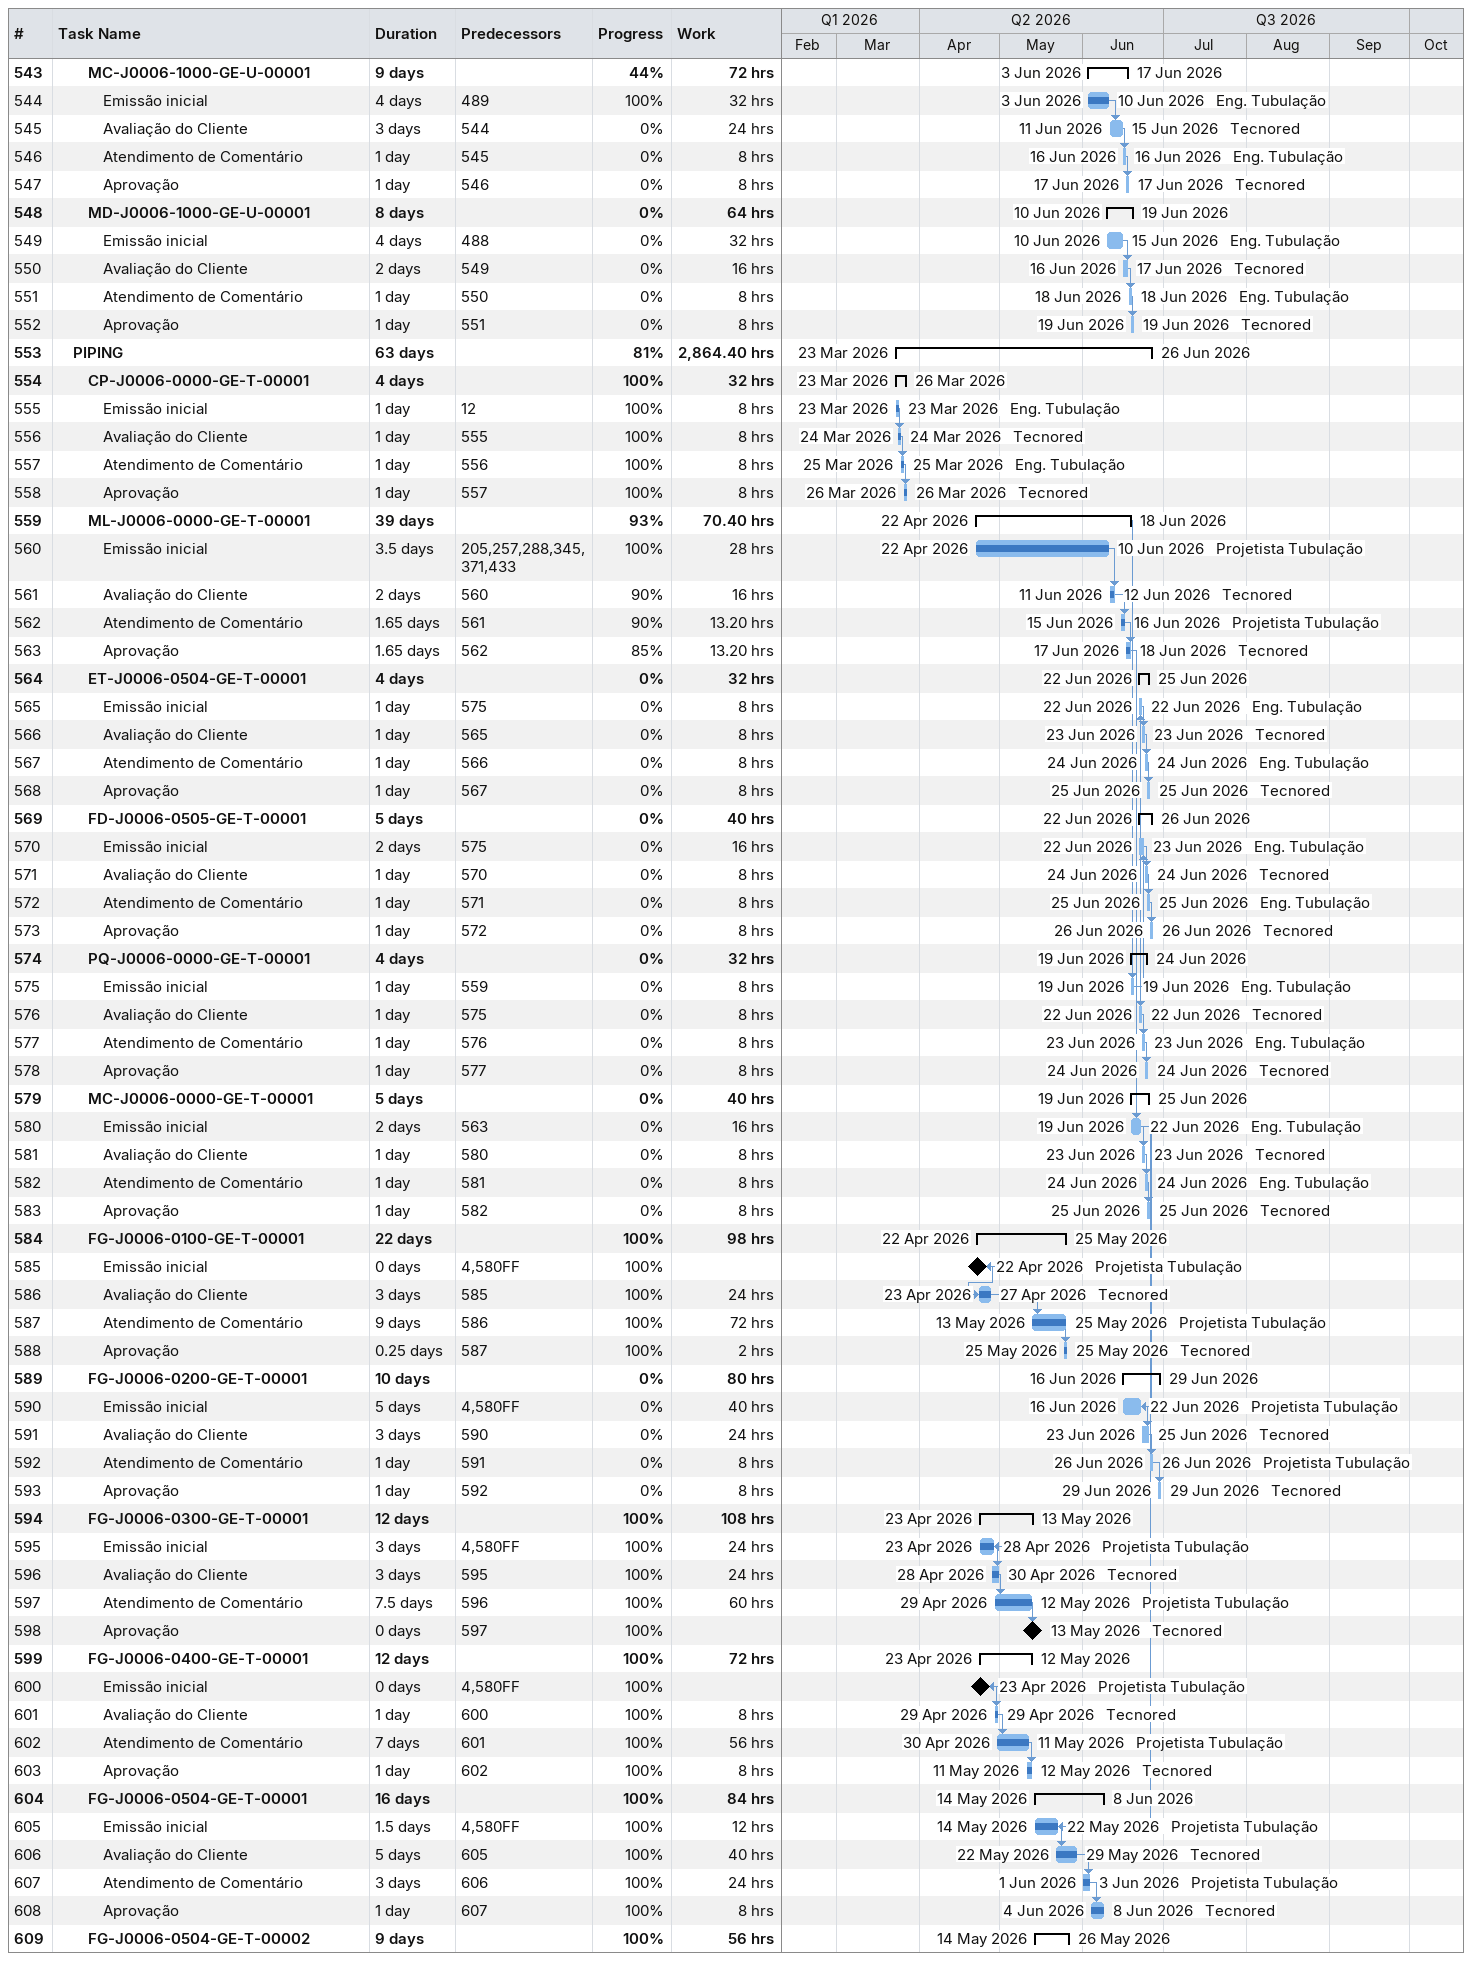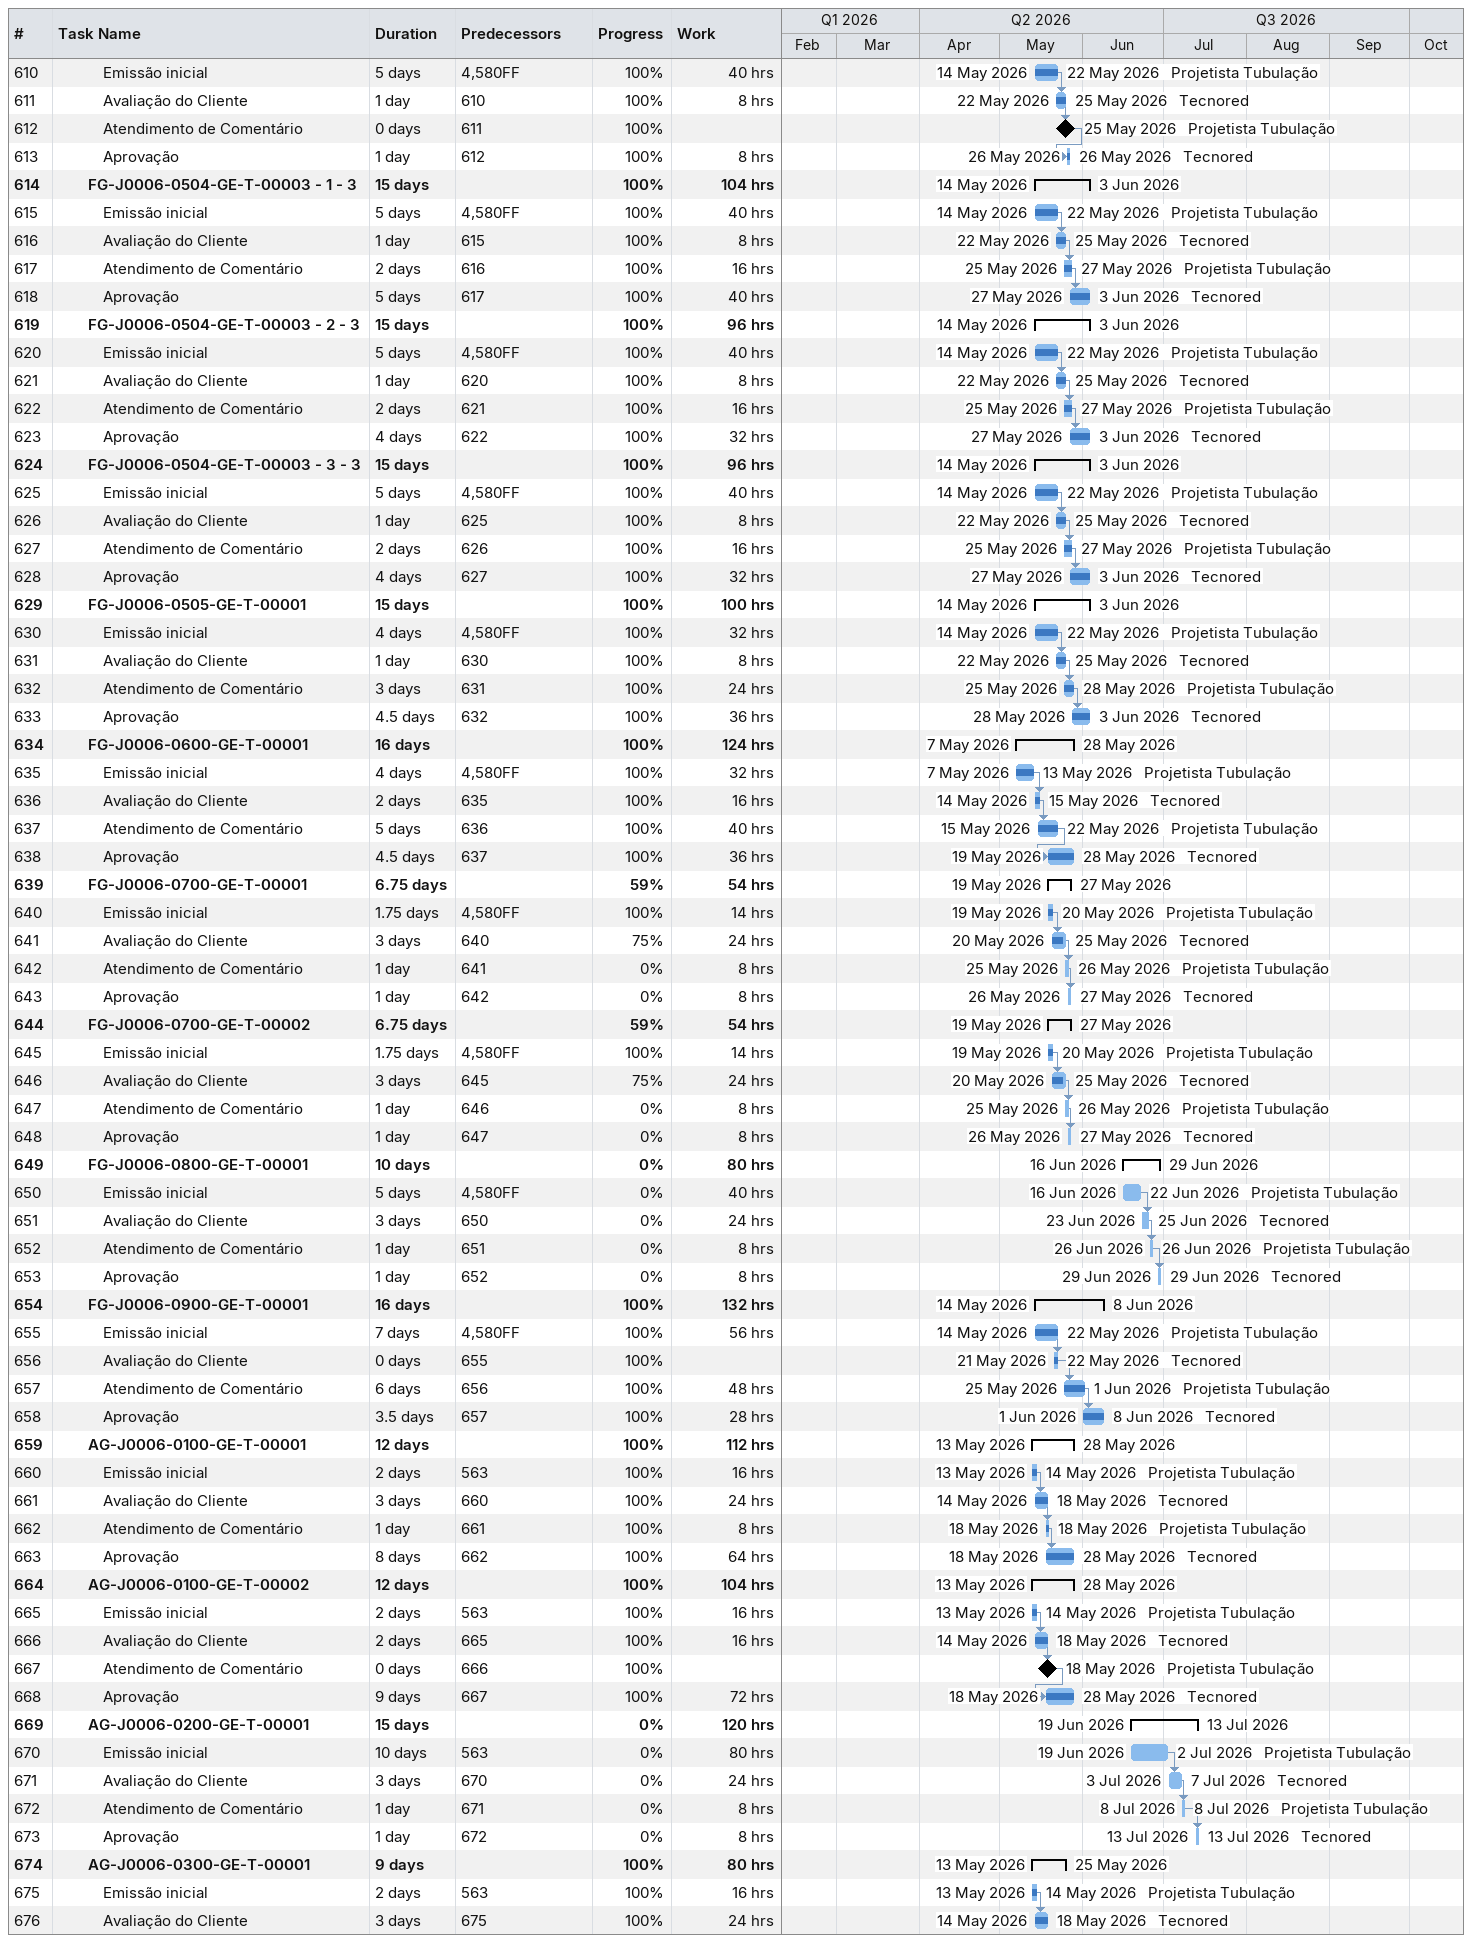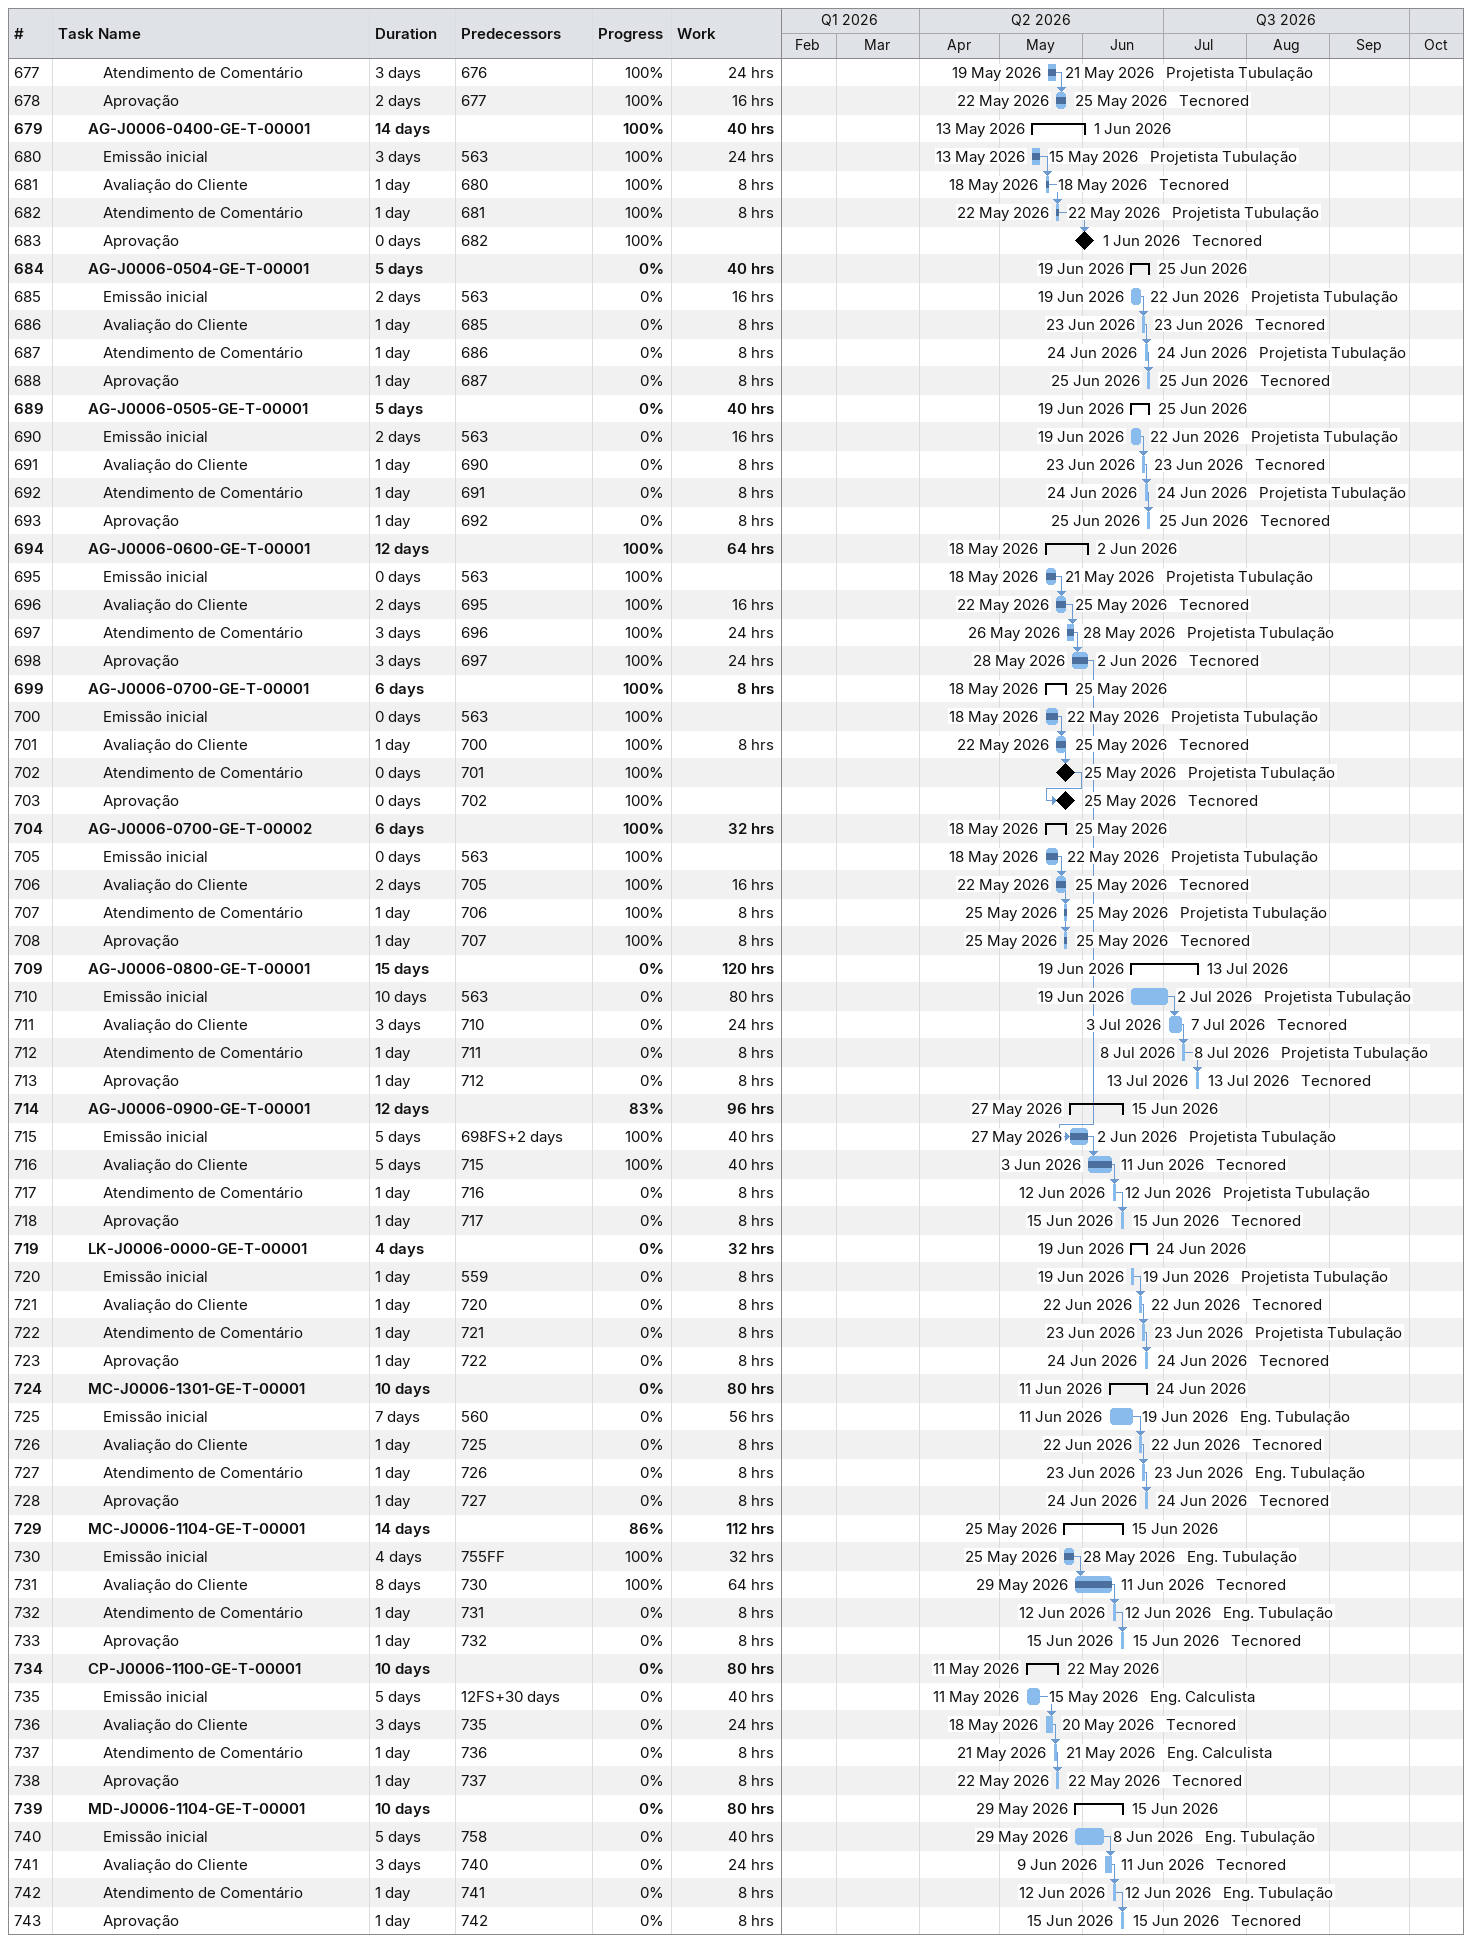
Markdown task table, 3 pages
| ID | Level | Task | Duration | Start | Finish | Predecessors | Resources | % complete | Work (h) |
|---|---|---|---|---|---|---|---|---|---|
| 543 | 3 | **MC-J0006-1000-GE-U-00001** | 9d | 2026-06-03 | 2026-06-17 |  |  | 44 | 72 |
| 544 | 4 | Emissão inicial | 4d | 2026-06-03 | 2026-06-10 | 489 | Eng. Tubulação | 100 | 32 |
| 545 | 4 | Avaliação do Cliente | 3d | 2026-06-11 | 2026-06-15 | 544 | Tecnored | 0 | 24 |
| 546 | 4 | Atendimento de Comentário | 1d | 2026-06-16 | 2026-06-16 | 545 | Eng. Tubulação | 0 | 8 |
| 547 | 4 | Aprovação | 1d | 2026-06-17 | 2026-06-17 | 546 | Tecnored | 0 | 8 |
| 548 | 3 | **MD-J0006-1000-GE-U-00001** | 8d | 2026-06-10 | 2026-06-19 |  |  | 0 | 64 |
| 549 | 4 | Emissão inicial | 4d | 2026-06-10 | 2026-06-15 | 488 | Eng. Tubulação | 0 | 32 |
| 550 | 4 | Avaliação do Cliente | 2d | 2026-06-16 | 2026-06-17 | 549 | Tecnored | 0 | 16 |
| 551 | 4 | Atendimento de Comentário | 1d | 2026-06-18 | 2026-06-18 | 550 | Eng. Tubulação | 0 | 8 |
| 552 | 4 | Aprovação | 1d | 2026-06-19 | 2026-06-19 | 551 | Tecnored | 0 | 8 |
| 553 | 2 | **PIPING** | 63d | 2026-03-23 | 2026-06-26 |  |  | 81 | 2864.40 |
| 554 | 3 | **CP-J0006-0000-GE-T-00001** | 4d | 2026-03-23 | 2026-03-26 |  |  | 100 | 32 |
| 555 | 4 | Emissão inicial | 1d | 2026-03-23 | 2026-03-23 | 12 | Eng. Tubulação | 100 | 8 |
| 556 | 4 | Avaliação do Cliente | 1d | 2026-03-24 | 2026-03-24 | 555 | Tecnored | 100 | 8 |
| 557 | 4 | Atendimento de Comentário | 1d | 2026-03-25 | 2026-03-25 | 556 | Eng. Tubulação | 100 | 8 |
| 558 | 4 | Aprovação | 1d | 2026-03-26 | 2026-03-26 | 557 | Tecnored | 100 | 8 |
| 559 | 3 | **ML-J0006-0000-GE-T-00001** | 39d | 2026-04-22 | 2026-06-18 |  |  | 93 | 70.40 |
| 560 | 4 | Emissão inicial | 3.5d | 2026-04-22 | 2026-06-10 | 205, 257, 288, 345, 371, 433 | Projetista Tubulação | 100 | 28 |
| 561 | 4 | Avaliação do Cliente | 2d | 2026-06-11 | 2026-06-12 | 560 | Tecnored | 90 | 16 |
| 562 | 4 | Atendimento de Comentário | 1.65d | 2026-06-15 | 2026-06-16 | 561 | Projetista Tubulação | 90 | 13.20 |
| 563 | 4 | Aprovação | 1.65d | 2026-06-17 | 2026-06-18 | 562 | Tecnored | 85 | 13.20 |
| 564 | 3 | **ET-J0006-0504-GE-T-00001** | 4d | 2026-06-22 | 2026-06-25 |  |  | 0 | 32 |
| 565 | 4 | Emissão inicial | 1d | 2026-06-22 | 2026-06-22 | 575 | Eng. Tubulação | 0 | 8 |
| 566 | 4 | Avaliação do Cliente | 1d | 2026-06-23 | 2026-06-23 | 565 | Tecnored | 0 | 8 |
| 567 | 4 | Atendimento de Comentário | 1d | 2026-06-24 | 2026-06-24 | 566 | Eng. Tubulação | 0 | 8 |
| 568 | 4 | Aprovação | 1d | 2026-06-25 | 2026-06-25 | 567 | Tecnored | 0 | 8 |
| 569 | 3 | **FD-J0006-0505-GE-T-00001** | 5d | 2026-06-22 | 2026-06-26 |  |  | 0 | 40 |
| 570 | 4 | Emissão inicial | 2d | 2026-06-22 | 2026-06-23 | 575 | Eng. Tubulação | 0 | 16 |
| 571 | 4 | Avaliação do Cliente | 1d | 2026-06-24 | 2026-06-24 | 570 | Tecnored | 0 | 8 |
| 572 | 4 | Atendimento de Comentário | 1d | 2026-06-25 | 2026-06-25 | 571 | Eng. Tubulação | 0 | 8 |
| 573 | 4 | Aprovação | 1d | 2026-06-26 | 2026-06-26 | 572 | Tecnored | 0 | 8 |
| 574 | 3 | **PQ-J0006-0000-GE-T-00001** | 4d | 2026-06-19 | 2026-06-24 |  |  | 0 | 32 |
| 575 | 4 | Emissão inicial | 1d | 2026-06-19 | 2026-06-19 | 559 | Eng. Tubulação | 0 | 8 |
| 576 | 4 | Avaliação do Cliente | 1d | 2026-06-22 | 2026-06-22 | 575 | Tecnored | 0 | 8 |
| 577 | 4 | Atendimento de Comentário | 1d | 2026-06-23 | 2026-06-23 | 576 | Eng. Tubulação | 0 | 8 |
| 578 | 4 | Aprovação | 1d | 2026-06-24 | 2026-06-24 | 577 | Tecnored | 0 | 8 |
| 579 | 3 | **MC-J0006-0000-GE-T-00001** | 5d | 2026-06-19 | 2026-06-25 |  |  | 0 | 40 |
| 580 | 4 | Emissão inicial | 2d | 2026-06-19 | 2026-06-22 | 563 | Eng. Tubulação | 0 | 16 |
| 581 | 4 | Avaliação do Cliente | 1d | 2026-06-23 | 2026-06-23 | 580 | Tecnored | 0 | 8 |
| 582 | 4 | Atendimento de Comentário | 1d | 2026-06-24 | 2026-06-24 | 581 | Eng. Tubulação | 0 | 8 |
| 583 | 4 | Aprovação | 1d | 2026-06-25 | 2026-06-25 | 582 | Tecnored | 0 | 8 |
| 584 | 3 | **FG-J0006-0100-GE-T-00001** | 22d | 2026-04-22 | 2026-05-25 |  |  | 100 | 98 |
| 585 | 4 | Emissão inicial | 0d | 2026-04-22 | 2026-04-22 | 4, 580FF | Projetista Tubulação | 100 |  |
| 586 | 4 | Avaliação do Cliente | 3d | 2026-04-23 | 2026-04-27 | 585 | Tecnored | 100 | 24 |
| 587 | 4 | Atendimento de Comentário | 9d | 2026-05-13 | 2026-05-25 | 586 | Projetista Tubulação | 100 | 72 |
| 588 | 4 | Aprovação | 0.25d | 2026-05-25 | 2026-05-25 | 587 | Tecnored | 100 | 2 |
| 589 | 3 | **FG-J0006-0200-GE-T-00001** | 10d | 2026-06-16 | 2026-06-29 |  |  | 0 | 80 |
| 590 | 4 | Emissão inicial | 5d | 2026-06-16 | 2026-06-22 | 4, 580FF | Projetista Tubulação | 0 | 40 |
| 591 | 4 | Avaliação do Cliente | 3d | 2026-06-23 | 2026-06-25 | 590 | Tecnored | 0 | 24 |
| 592 | 4 | Atendimento de Comentário | 1d | 2026-06-26 | 2026-06-26 | 591 | Projetista Tubulação | 0 | 8 |
| 593 | 4 | Aprovação | 1d | 2026-06-29 | 2026-06-29 | 592 | Tecnored | 0 | 8 |
| 594 | 3 | **FG-J0006-0300-GE-T-00001** | 12d | 2026-04-23 | 2026-05-13 |  |  | 100 | 108 |
| 595 | 4 | Emissão inicial | 3d | 2026-04-23 | 2026-04-28 | 4, 580FF | Projetista Tubulação | 100 | 24 |
| 596 | 4 | Avaliação do Cliente | 3d | 2026-04-28 | 2026-04-30 | 595 | Tecnored | 100 | 24 |
| 597 | 4 | Atendimento de Comentário | 7.5d | 2026-04-29 | 2026-05-12 | 596 | Projetista Tubulação | 100 | 60 |
| 598 | 4 | Aprovação | 0d | 2026-05-13 | 2026-05-13 | 597 | Tecnored | 100 |  |
| 599 | 3 | **FG-J0006-0400-GE-T-00001** | 12d | 2026-04-23 | 2026-05-12 |  |  | 100 | 72 |
| 600 | 4 | Emissão inicial | 0d | 2026-04-23 | 2026-04-23 | 4, 580FF | Projetista Tubulação | 100 |  |
| 601 | 4 | Avaliação do Cliente | 1d | 2026-04-29 | 2026-04-29 | 600 | Tecnored | 100 | 8 |
| 602 | 4 | Atendimento de Comentário | 7d | 2026-04-30 | 2026-05-11 | 601 | Projetista Tubulação | 100 | 56 |
| 603 | 4 | Aprovação | 1d | 2026-05-11 | 2026-05-12 | 602 | Tecnored | 100 | 8 |
| 604 | 3 | **FG-J0006-0504-GE-T-00001** | 16d | 2026-05-14 | 2026-06-08 |  |  | 100 | 84 |
| 605 | 4 | Emissão inicial | 1.5d | 2026-05-14 | 2026-05-22 | 4, 580FF | Projetista Tubulação | 100 | 12 |
| 606 | 4 | Avaliação do Cliente | 5d | 2026-05-22 | 2026-05-29 | 605 | Tecnored | 100 | 40 |
| 607 | 4 | Atendimento de Comentário | 3d | 2026-06-01 | 2026-06-03 | 606 | Projetista Tubulação | 100 | 24 |
| 608 | 4 | Aprovação | 1d | 2026-06-04 | 2026-06-08 | 607 | Tecnored | 100 | 8 |
| 609 | 3 | **FG-J0006-0504-GE-T-00002** | 9d | 2026-05-14 | 2026-05-26 |  |  | 100 | 56 |
| 610 | 4 | Emissão inicial | 5d | 2026-05-14 | 2026-05-22 | 4, 580FF | Projetista Tubulação | 100 | 40 |
| 611 | 4 | Avaliação do Cliente | 1d | 2026-05-22 | 2026-05-25 | 610 | Tecnored | 100 | 8 |
| 612 | 4 | Atendimento de Comentário | 0d | 2026-05-25 | 2026-05-25 | 611 | Projetista Tubulação | 100 |  |
| 613 | 4 | Aprovação | 1d | 2026-05-26 | 2026-05-26 | 612 | Tecnored | 100 | 8 |
| 614 | 3 | **FG-J0006-0504-GE-T-00003 - 1 - 3** | 15d | 2026-05-14 | 2026-06-03 |  |  | 100 | 104 |
| 615 | 4 | Emissão inicial | 5d | 2026-05-14 | 2026-05-22 | 4, 580FF | Projetista Tubulação | 100 | 40 |
| 616 | 4 | Avaliação do Cliente | 1d | 2026-05-22 | 2026-05-25 | 615 | Tecnored | 100 | 8 |
| 617 | 4 | Atendimento de Comentário | 2d | 2026-05-25 | 2026-05-27 | 616 | Projetista Tubulação | 100 | 16 |
| 618 | 4 | Aprovação | 5d | 2026-05-27 | 2026-06-03 | 617 | Tecnored | 100 | 40 |
| 619 | 3 | **FG-J0006-0504-GE-T-00003 - 2 - 3** | 15d | 2026-05-14 | 2026-06-03 |  |  | 100 | 96 |
| 620 | 4 | Emissão inicial | 5d | 2026-05-14 | 2026-05-22 | 4, 580FF | Projetista Tubulação | 100 | 40 |
| 621 | 4 | Avaliação do Cliente | 1d | 2026-05-22 | 2026-05-25 | 620 | Tecnored | 100 | 8 |
| 622 | 4 | Atendimento de Comentário | 2d | 2026-05-25 | 2026-05-27 | 621 | Projetista Tubulação | 100 | 16 |
| 623 | 4 | Aprovação | 4d | 2026-05-27 | 2026-06-03 | 622 | Tecnored | 100 | 32 |
| 624 | 3 | **FG-J0006-0504-GE-T-00003 - 3 - 3** | 15d | 2026-05-14 | 2026-06-03 |  |  | 100 | 96 |
| 625 | 4 | Emissão inicial | 5d | 2026-05-14 | 2026-05-22 | 4, 580FF | Projetista Tubulação | 100 | 40 |
| 626 | 4 | Avaliação do Cliente | 1d | 2026-05-22 | 2026-05-25 | 625 | Tecnored | 100 | 8 |
| 627 | 4 | Atendimento de Comentário | 2d | 2026-05-25 | 2026-05-27 | 626 | Projetista Tubulação | 100 | 16 |
| 628 | 4 | Aprovação | 4d | 2026-05-27 | 2026-06-03 | 627 | Tecnored | 100 | 32 |
| 629 | 3 | **FG-J0006-0505-GE-T-00001** | 15d | 2026-05-14 | 2026-06-03 |  |  | 100 | 100 |
| 630 | 4 | Emissão inicial | 4d | 2026-05-14 | 2026-05-22 | 4, 580FF | Projetista Tubulação | 100 | 32 |
| 631 | 4 | Avaliação do Cliente | 1d | 2026-05-22 | 2026-05-25 | 630 | Tecnored | 100 | 8 |
| 632 | 4 | Atendimento de Comentário | 3d | 2026-05-25 | 2026-05-28 | 631 | Projetista Tubulação | 100 | 24 |
| 633 | 4 | Aprovação | 4.5d | 2026-05-28 | 2026-06-03 | 632 | Tecnored | 100 | 36 |
| 634 | 3 | **FG-J0006-0600-GE-T-00001** | 16d | 2026-05-07 | 2026-05-28 |  |  | 100 | 124 |
| 635 | 4 | Emissão inicial | 4d | 2026-05-07 | 2026-05-13 | 4, 580FF | Projetista Tubulação | 100 | 32 |
| 636 | 4 | Avaliação do Cliente | 2d | 2026-05-14 | 2026-05-15 | 635 | Tecnored | 100 | 16 |
| 637 | 4 | Atendimento de Comentário | 5d | 2026-05-15 | 2026-05-22 | 636 | Projetista Tubulação | 100 | 40 |
| 638 | 4 | Aprovação | 4.5d | 2026-05-19 | 2026-05-28 | 637 | Tecnored | 100 | 36 |
| 639 | 3 | **FG-J0006-0700-GE-T-00001** | 6.75d | 2026-05-19 | 2026-05-27 |  |  | 59 | 54 |
| 640 | 4 | Emissão inicial | 1.75d | 2026-05-19 | 2026-05-20 | 4, 580FF | Projetista Tubulação | 100 | 14 |
| 641 | 4 | Avaliação do Cliente | 3d | 2026-05-20 | 2026-05-25 | 640 | Tecnored | 75 | 24 |
| 642 | 4 | Atendimento de Comentário | 1d | 2026-05-25 | 2026-05-26 | 641 | Projetista Tubulação | 0 | 8 |
| 643 | 4 | Aprovação | 1d | 2026-05-26 | 2026-05-27 | 642 | Tecnored | 0 | 8 |
| 644 | 3 | **FG-J0006-0700-GE-T-00002** | 6.75d | 2026-05-19 | 2026-05-27 |  |  | 59 | 54 |
| 645 | 4 | Emissão inicial | 1.75d | 2026-05-19 | 2026-05-20 | 4, 580FF | Projetista Tubulação | 100 | 14 |
| 646 | 4 | Avaliação do Cliente | 3d | 2026-05-20 | 2026-05-25 | 645 | Tecnored | 75 | 24 |
| 647 | 4 | Atendimento de Comentário | 1d | 2026-05-25 | 2026-05-26 | 646 | Projetista Tubulação | 0 | 8 |
| 648 | 4 | Aprovação | 1d | 2026-05-26 | 2026-05-27 | 647 | Tecnored | 0 | 8 |
| 649 | 3 | **FG-J0006-0800-GE-T-00001** | 10d | 2026-06-16 | 2026-06-29 |  |  | 0 | 80 |
| 650 | 4 | Emissão inicial | 5d | 2026-06-16 | 2026-06-22 | 4, 580FF | Projetista Tubulação | 0 | 40 |
| 651 | 4 | Avaliação do Cliente | 3d | 2026-06-23 | 2026-06-25 | 650 | Tecnored | 0 | 24 |
| 652 | 4 | Atendimento de Comentário | 1d | 2026-06-26 | 2026-06-26 | 651 | Projetista Tubulação | 0 | 8 |
| 653 | 4 | Aprovação | 1d | 2026-06-29 | 2026-06-29 | 652 | Tecnored | 0 | 8 |
| 654 | 3 | **FG-J0006-0900-GE-T-00001** | 16d | 2026-05-14 | 2026-06-08 |  |  | 100 | 132 |
| 655 | 4 | Emissão inicial | 7d | 2026-05-14 | 2026-05-22 | 4, 580FF | Projetista Tubulação | 100 | 56 |
| 656 | 4 | Avaliação do Cliente | 0d | 2026-05-21 | 2026-05-22 | 655 | Tecnored | 100 |  |
| 657 | 4 | Atendimento de Comentário | 6d | 2026-05-25 | 2026-06-01 | 656 | Projetista Tubulação | 100 | 48 |
| 658 | 4 | Aprovação | 3.5d | 2026-06-01 | 2026-06-08 | 657 | Tecnored | 100 | 28 |
| 659 | 3 | **AG-J0006-0100-GE-T-00001** | 12d | 2026-05-13 | 2026-05-28 |  |  | 100 | 112 |
| 660 | 4 | Emissão inicial | 2d | 2026-05-13 | 2026-05-14 | 563 | Projetista Tubulação | 100 | 16 |
| 661 | 4 | Avaliação do Cliente | 3d | 2026-05-14 | 2026-05-18 | 660 | Tecnored | 100 | 24 |
| 662 | 4 | Atendimento de Comentário | 1d | 2026-05-18 | 2026-05-18 | 661 | Projetista Tubulação | 100 | 8 |
| 663 | 4 | Aprovação | 8d | 2026-05-18 | 2026-05-28 | 662 | Tecnored | 100 | 64 |
| 664 | 3 | **AG-J0006-0100-GE-T-00002** | 12d | 2026-05-13 | 2026-05-28 |  |  | 100 | 104 |
| 665 | 4 | Emissão inicial | 2d | 2026-05-13 | 2026-05-14 | 563 | Projetista Tubulação | 100 | 16 |
| 666 | 4 | Avaliação do Cliente | 2d | 2026-05-14 | 2026-05-18 | 665 | Tecnored | 100 | 16 |
| 667 | 4 | Atendimento de Comentário | 0d | 2026-05-18 | 2026-05-18 | 666 | Projetista Tubulação | 100 |  |
| 668 | 4 | Aprovação | 9d | 2026-05-18 | 2026-05-28 | 667 | Tecnored | 100 | 72 |
| 669 | 3 | **AG-J0006-0200-GE-T-00001** | 15d | 2026-06-19 | 2026-07-13 |  |  | 0 | 120 |
| 670 | 4 | Emissão inicial | 10d | 2026-06-19 | 2026-07-02 | 563 | Projetista Tubulação | 0 | 80 |
| 671 | 4 | Avaliação do Cliente | 3d | 2026-07-03 | 2026-07-07 | 670 | Tecnored | 0 | 24 |
| 672 | 4 | Atendimento de Comentário | 1d | 2026-07-08 | 2026-07-08 | 671 | Projetista Tubulação | 0 | 8 |
| 673 | 4 | Aprovação | 1d | 2026-07-13 | 2026-07-13 | 672 | Tecnored | 0 | 8 |
| 674 | 3 | **AG-J0006-0300-GE-T-00001** | 9d | 2026-05-13 | 2026-05-25 |  |  | 100 | 80 |
| 675 | 4 | Emissão inicial | 2d | 2026-05-13 | 2026-05-14 | 563 | Projetista Tubulação | 100 | 16 |
| 676 | 4 | Avaliação do Cliente | 3d | 2026-05-14 | 2026-05-18 | 675 | Tecnored | 100 | 24 |
| 677 | 4 | Atendimento de Comentário | 3d | 2026-05-19 | 2026-05-21 | 676 | Projetista Tubulação | 100 | 24 |
| 678 | 4 | Aprovação | 2d | 2026-05-22 | 2026-05-25 | 677 | Tecnored | 100 | 16 |
| 679 | 3 | **AG-J0006-0400-GE-T-00001** | 14d | 2026-05-13 | 2026-06-01 |  |  | 100 | 40 |
| 680 | 4 | Emissão inicial | 3d | 2026-05-13 | 2026-05-15 | 563 | Projetista Tubulação | 100 | 24 |
| 681 | 4 | Avaliação do Cliente | 1d | 2026-05-18 | 2026-05-18 | 680 | Tecnored | 100 | 8 |
| 682 | 4 | Atendimento de Comentário | 1d | 2026-05-22 | 2026-05-22 | 681 | Projetista Tubulação | 100 | 8 |
| 683 | 4 | Aprovação | 0d | 2026-06-01 | 2026-06-01 | 682 | Tecnored | 100 |  |
| 684 | 3 | **AG-J0006-0504-GE-T-00001** | 5d | 2026-06-19 | 2026-06-25 |  |  | 0 | 40 |
| 685 | 4 | Emissão inicial | 2d | 2026-06-19 | 2026-06-22 | 563 | Projetista Tubulação | 0 | 16 |
| 686 | 4 | Avaliação do Cliente | 1d | 2026-06-23 | 2026-06-23 | 685 | Tecnored | 0 | 8 |
| 687 | 4 | Atendimento de Comentário | 1d | 2026-06-24 | 2026-06-24 | 686 | Projetista Tubulação | 0 | 8 |
| 688 | 4 | Aprovação | 1d | 2026-06-25 | 2026-06-25 | 687 | Tecnored | 0 | 8 |
| 689 | 3 | **AG-J0006-0505-GE-T-00001** | 5d | 2026-06-19 | 2026-06-25 |  |  | 0 | 40 |
| 690 | 4 | Emissão inicial | 2d | 2026-06-19 | 2026-06-22 | 563 | Projetista Tubulação | 0 | 16 |
| 691 | 4 | Avaliação do Cliente | 1d | 2026-06-23 | 2026-06-23 | 690 | Tecnored | 0 | 8 |
| 692 | 4 | Atendimento de Comentário | 1d | 2026-06-24 | 2026-06-24 | 691 | Projetista Tubulação | 0 | 8 |
| 693 | 4 | Aprovação | 1d | 2026-06-25 | 2026-06-25 | 692 | Tecnored | 0 | 8 |
| 694 | 3 | **AG-J0006-0600-GE-T-00001** | 12d | 2026-05-18 | 2026-06-02 |  |  | 100 | 64 |
| 695 | 4 | Emissão inicial | 0d | 2026-05-18 | 2026-05-21 | 563 | Projetista Tubulação | 100 |  |
| 696 | 4 | Avaliação do Cliente | 2d | 2026-05-22 | 2026-05-25 | 695 | Tecnored | 100 | 16 |
| 697 | 4 | Atendimento de Comentário | 3d | 2026-05-26 | 2026-05-28 | 696 | Projetista Tubulação | 100 | 24 |
| 698 | 4 | Aprovação | 3d | 2026-05-28 | 2026-06-02 | 697 | Tecnored | 100 | 24 |
| 699 | 3 | **AG-J0006-0700-GE-T-00001** | 6d | 2026-05-18 | 2026-05-25 |  |  | 100 | 8 |
| 700 | 4 | Emissão inicial | 0d | 2026-05-18 | 2026-05-22 | 563 | Projetista Tubulação | 100 |  |
| 701 | 4 | Avaliação do Cliente | 1d | 2026-05-22 | 2026-05-25 | 700 | Tecnored | 100 | 8 |
| 702 | 4 | Atendimento de Comentário | 0d | 2026-05-25 | 2026-05-25 | 701 | Projetista Tubulação | 100 |  |
| 703 | 4 | Aprovação | 0d | 2026-05-25 | 2026-05-25 | 702 | Tecnored | 100 |  |
| 704 | 3 | **AG-J0006-0700-GE-T-00002** | 6d | 2026-05-18 | 2026-05-25 |  |  | 100 | 32 |
| 705 | 4 | Emissão inicial | 0d | 2026-05-18 | 2026-05-22 | 563 | Projetista Tubulação | 100 |  |
| 706 | 4 | Avaliação do Cliente | 2d | 2026-05-22 | 2026-05-25 | 705 | Tecnored | 100 | 16 |
| 707 | 4 | Atendimento de Comentário | 1d | 2026-05-25 | 2026-05-25 | 706 | Projetista Tubulação | 100 | 8 |
| 708 | 4 | Aprovação | 1d | 2026-05-25 | 2026-05-25 | 707 | Tecnored | 100 | 8 |
| 709 | 3 | **AG-J0006-0800-GE-T-00001** | 15d | 2026-06-19 | 2026-07-13 |  |  | 0 | 120 |
| 710 | 4 | Emissão inicial | 10d | 2026-06-19 | 2026-07-02 | 563 | Projetista Tubulação | 0 | 80 |
| 711 | 4 | Avaliação do Cliente | 3d | 2026-07-03 | 2026-07-07 | 710 | Tecnored | 0 | 24 |
| 712 | 4 | Atendimento de Comentário | 1d | 2026-07-08 | 2026-07-08 | 711 | Projetista Tubulação | 0 | 8 |
| 713 | 4 | Aprovação | 1d | 2026-07-13 | 2026-07-13 | 712 | Tecnored | 0 | 8 |
| 714 | 3 | **AG-J0006-0900-GE-T-00001** | 12d | 2026-05-27 | 2026-06-15 |  |  | 83 | 96 |
| 715 | 4 | Emissão inicial | 5d | 2026-05-27 | 2026-06-02 | 698FS+2d | Projetista Tubulação | 100 | 40 |
| 716 | 4 | Avaliação do Cliente | 5d | 2026-06-03 | 2026-06-11 | 715 | Tecnored | 100 | 40 |
| 717 | 4 | Atendimento de Comentário | 1d | 2026-06-12 | 2026-06-12 | 716 | Projetista Tubulação | 0 | 8 |
| 718 | 4 | Aprovação | 1d | 2026-06-15 | 2026-06-15 | 717 | Tecnored | 0 | 8 |
| 719 | 3 | **LK-J0006-0000-GE-T-00001** | 4d | 2026-06-19 | 2026-06-24 |  |  | 0 | 32 |
| 720 | 4 | Emissão inicial | 1d | 2026-06-19 | 2026-06-19 | 559 | Projetista Tubulação | 0 | 8 |
| 721 | 4 | Avaliação do Cliente | 1d | 2026-06-22 | 2026-06-22 | 720 | Tecnored | 0 | 8 |
| 722 | 4 | Atendimento de Comentário | 1d | 2026-06-23 | 2026-06-23 | 721 | Projetista Tubulação | 0 | 8 |
| 723 | 4 | Aprovação | 1d | 2026-06-24 | 2026-06-24 | 722 | Tecnored | 0 | 8 |
| 724 | 3 | **MC-J0006-1301-GE-T-00001** | 10d | 2026-06-11 | 2026-06-24 |  |  | 0 | 80 |
| 725 | 4 | Emissão inicial | 7d | 2026-06-11 | 2026-06-19 | 560 | Eng. Tubulação | 0 | 56 |
| 726 | 4 | Avaliação do Cliente | 1d | 2026-06-22 | 2026-06-22 | 725 | Tecnored | 0 | 8 |
| 727 | 4 | Atendimento de Comentário | 1d | 2026-06-23 | 2026-06-23 | 726 | Eng. Tubulação | 0 | 8 |
| 728 | 4 | Aprovação | 1d | 2026-06-24 | 2026-06-24 | 727 | Tecnored | 0 | 8 |
| 729 | 3 | **MC-J0006-1104-GE-T-00001** | 14d | 2026-05-25 | 2026-06-15 |  |  | 86 | 112 |
| 730 | 4 | Emissão inicial | 4d | 2026-05-25 | 2026-05-28 | 755FF | Eng. Tubulação | 100 | 32 |
| 731 | 4 | Avaliação do Cliente | 8d | 2026-05-29 | 2026-06-11 | 730 | Tecnored | 100 | 64 |
| 732 | 4 | Atendimento de Comentário | 1d | 2026-06-12 | 2026-06-12 | 731 | Eng. Tubulação | 0 | 8 |
| 733 | 4 | Aprovação | 1d | 2026-06-15 | 2026-06-15 | 732 | Tecnored | 0 | 8 |
| 734 | 3 | **CP-J0006-1100-GE-T-00001** | 10d | 2026-05-11 | 2026-05-22 |  |  | 0 | 80 |
| 735 | 4 | Emissão inicial | 5d | 2026-05-11 | 2026-05-15 | 12FS+30d | Eng. Calculista | 0 | 40 |
| 736 | 4 | Avaliação do Cliente | 3d | 2026-05-18 | 2026-05-20 | 735 | Tecnored | 0 | 24 |
| 737 | 4 | Atendimento de Comentário | 1d | 2026-05-21 | 2026-05-21 | 736 | Eng. Calculista | 0 | 8 |
| 738 | 4 | Aprovação | 1d | 2026-05-22 | 2026-05-22 | 737 | Tecnored | 0 | 8 |
| 739 | 3 | **MD-J0006-1104-GE-T-00001** | 10d | 2026-05-29 | 2026-06-15 |  |  | 0 | 80 |
| 740 | 4 | Emissão inicial | 5d | 2026-05-29 | 2026-06-08 | 758 | Eng. Tubulação | 0 | 40 |
| 741 | 4 | Avaliação do Cliente | 3d | 2026-06-09 | 2026-06-11 | 740 | Tecnored | 0 | 24 |
| 742 | 4 | Atendimento de Comentário | 1d | 2026-06-12 | 2026-06-12 | 741 | Eng. Tubulação | 0 | 8 |
| 743 | 4 | Aprovação | 1d | 2026-06-15 | 2026-06-15 | 742 | Tecnored | 0 | 8 |
